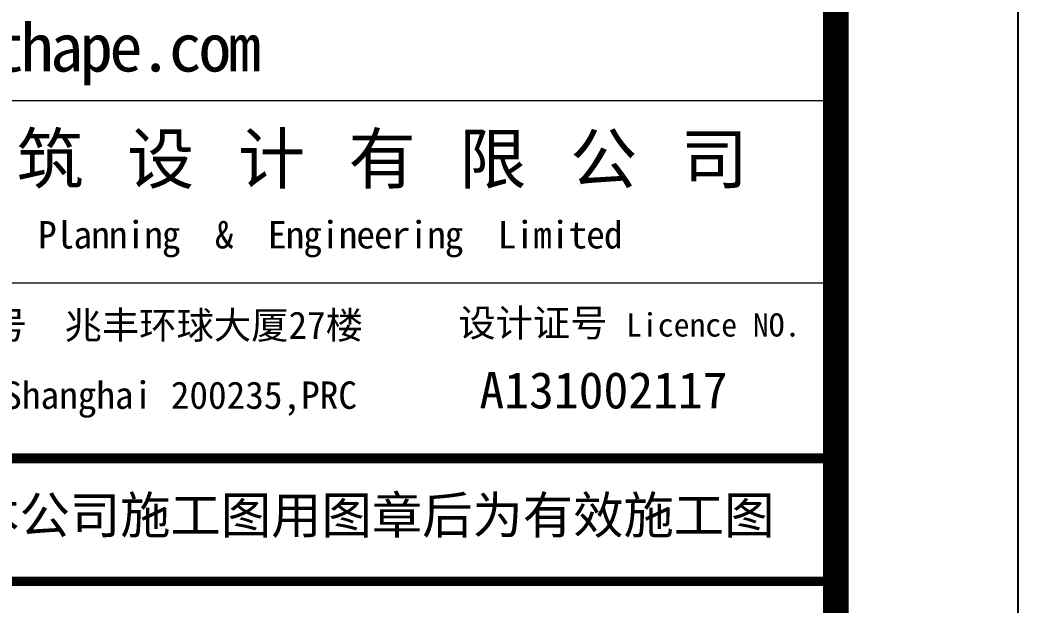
# Model space of a CAD drawing. Header units: millimetres. Extents: x -714894 to -19295, y 3400 to 234118.
# Drawn here: x -206224 to -200747, y 107664 to 110875 of the extents above; entities that cross this region are included whole.
import ezdxf

# ---------------------------------------------------------------- set-up
doc = ezdxf.new("R2010")
doc.units = ezdxf.units.MM
doc.header["$LTSCALE"] = 500
doc.layers.add('C-SHET-LOGO', color=7, linetype='Continuous')
doc.layers.add('C-SHET-SHET', color=144, linetype='Continuous')
doc.styles.add('TH-STYLE2', font='', dxfattribs={"width": 0.8})
doc.styles.add('TH-STYLEP5', font='')
doc.styles.get('TH-STYLE2').set_extended_font_data('STXihei')
doc.styles.get('TH-STYLEP5').set_extended_font_data('STXihei')

# ---------------------------------------------------------------- blocks, each defined once
blk = doc.blocks.new('LOGO2020')
at = {"const_width": 0.5}
blk.add_lwpolyline([(80, 0), (0, 0), (0, 44), (80, 44)], close=True, dxfattribs=at)
at = {"lineweight": 9}
for points in [[(79.933, 0), (0, 0), (0, 44), (79.933, 44), (79.933, 0)], [(-0.387, 26.361), (79.547, 26.361)], [(-0.149, 16.359), (79.785, 16.359)], [(0, 6.515), (79.933, 6.515)]]:
    blk.add_lwpolyline(points, dxfattribs=at)
at = {"const_width": 0.5}
blk.add_lwpolyline([(0, 6.765), (80, 6.765)], dxfattribs=at)
at = {"attachment_point": 7}
for s, insert, char_height, style in [('{\\W1;\\T0.9;www.thape.com}', (27.112, 27.194), 2.6547, 'TH-STYLE2'), ('{\\fSTXihei|b0|i0|c0|p34;27F, 1800 Zhongshan West Rd.  Shanghai 200235,PRC}', (3.68, 8.965), 1.5, 'TH-STYLEP5'), ('{\\fSTXihei|b0|i0|c0|p34;A131002117}', (60.394, 9.446), 2, 'TH-STYLEP5')]:
    blk.add_mtext(s, dxfattribs=dict(at, insert=insert, char_height=char_height, style=style))
for s, insert, char_height, width, attachment_point, style in [('{\\fSimHei|b1|i0|c134|p2;\\W1;\\T1.1;上 海 天 华 建 筑 设 计 有 限 公 司}', (40.067, 23.02), 2.7, 80.94543, 5, 'TH-STYLE2'), ('{\\fSTXihei|b0|i0|c204|p2;\\T0.95;Tian\\fSTXihei|b0|i0|c238|p2; \\fSTXihei|b0|i0|c204|p2; Hua\\fSTXihei|b0|i0|c238|p2; \\fSTXihei|b0|i0|c204|p2; Architecture \\fSTXihei|b0|i0|c238|p2; \\fSTXihei|b0|i0|c204|p2;Planning \\fSTXihei|b0|i0|c238|p2; \\fSTXihei|b0|i0|c204|p2;& \\fSTXihei|b0|i0|c238|p2; \\fSTXihei|b0|i0|c204|p2;Engineering\\fSTXihei|b0|i0|c238|p2; \\fSTXihei|b0|i0|c204|p2; Limited}', (40.077, 18.756), 1.5, 54.8, 5, 'TH-STYLEP5'), ('{\\fSTXihei|b0|i0|c134|p2;中国   上海市  中山西路1800号  兆丰环球大厦27楼}', (5.966, 14.795), 1.5, 75.85213, 1, 'TH-STYLEP5'), ('{\\fSTXihei|b0|i0|c134|p2;设计证号 \\H0.8511x;Licence NO.}', (59.237, 14.922), 1.5, 37.0118, 1, 'TH-STYLEP5'), ('{\\fSTXihei|b0|i0|c134|p2;所有施工图蓝图须加盖本公司施工图用图章后为有效施工图}', (4.826, 4.644), 2.02307, 75.85213, 1, 'TH-STYLEP5')]:
    blk.add_mtext(s, dxfattribs=dict(insert=insert, char_height=char_height, width=width, attachment_point=attachment_point, style=style))
blk = doc.blocks.new('SH_THAPE_A0L')
blk.add_lwpolyline([(0, 0), (1189, 0), (1189, 841), (0, 841)], close=True)
at = {"const_width": 1.4}
blk.add_lwpolyline([(25, 831), (25, 10), (1179, 10), (1179, 831)], close=True, dxfattribs=at)
at = {"layer": 'C-SHET-LOGO', "xscale": 1.000832973929552, "yscale": 1.000832973929552, "zscale": 1.000832973929552}
blk.add_blockref('LOGO2020', (1099, 248.963), dxfattribs=at)

msp = doc.modelspace()

# ---------------------------------------------------------------- block references
at = {"layer": 'C-SHET-SHET', "xscale": 100, "yscale": 100, "zscale": 100}
msp.add_blockref('SH_THAPE_A0L', (-319647.48, 82897.79), dxfattribs=at)

doc.saveas('drawing.dxf')
